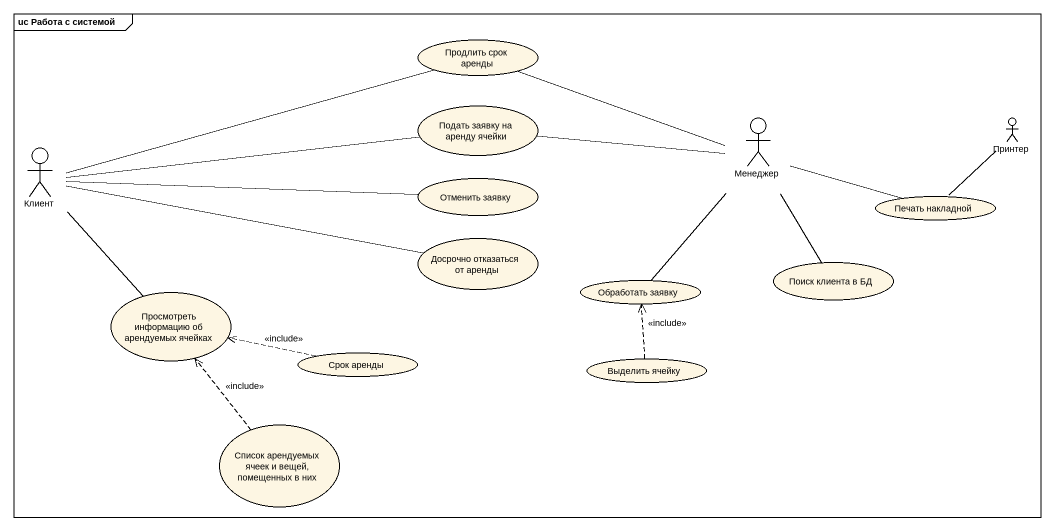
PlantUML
@startuml
mainframe uc Работа с системой
usecase "Продлить срок аренды" as Продлить_срок_аренды
usecase "Подать заявку на аренду ячейки" as Подать_заявку_на_аренду
actor Менеджер
actor Принтер
actor Клиент
usecase "Отменить заявку" as Отменить_заявку
usecase "Печать накладной" as Печать_накладной
usecase "Досрочно отказаться от аренды" as Досрочно_отказаться_от
usecase "Поиск клиента в БД" as Поиск_клиента_в_БД
usecase "Просмотреть информацию об арендуемых ячейках" as Просмотреть_информацию_об
usecase "Обработать заявку" as Обработать_заявку
usecase "Срок аренды" as Срок_аренды
usecase "Выделить ячейку" as Выделить_ячейку
usecase "Список арендуемых ячеек и вещей, помещенных в них" as Список_арендуемых_ячеек_и
Продлить_срок_аренды -right- Менеджер
Подать_заявку_на_аренду -right- Менеджер
Менеджер -right- Печать_накладной
Менеджер -- Поиск_клиента_в_БД
Менеджер -- Обработать_заявку
Принтер -- Печать_накладной
Клиент -right- Продлить_срок_аренды
Клиент -right- Подать_заявку_на_аренду
Клиент -right- Отменить_заявку
Клиент -right- Досрочно_отказаться_от
Клиент -- Просмотреть_информацию_об
Срок_аренды .left.> Просмотреть_информацию_об : <<include>>
Выделить_ячейку .up.> Обработать_заявку : <<include>>
Список_арендуемых_ячеек_и .up.> Просмотреть_информацию_об : <<include>>
@enduml
